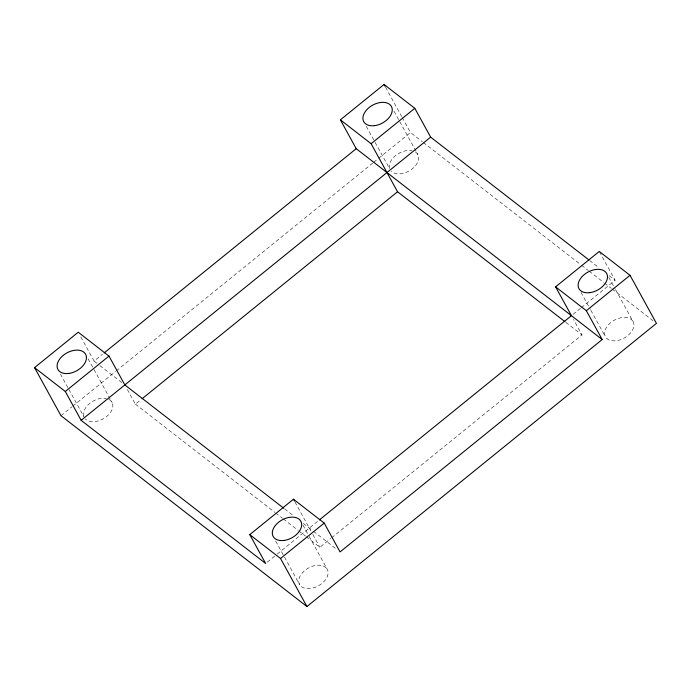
<?xml version="1.0" encoding="UTF-8"?>
<svg xmlns="http://www.w3.org/2000/svg" width="691" height="691" viewBox="0 0 691 691"><rect width="100%" height="100%" fill="white"/><g stroke="black" fill="none" stroke-linecap="round" stroke-linejoin="round"><path stroke-width="0.52" stroke-dasharray="3.46 2.59" d="M80.795 336.888L94.097 361.073L102.467 354.293M60.972 415.697L71.873 406.869M72.71 406.196L115.457 371.559M116.295 370.877L372.76 163.076M373.598 162.394L377.796 158.999M378.633 158.325L410.48 132.517L422.391 141.759M127.36 389.508L135.41 404.157L140.437 400.089M267.279 562.128L276.348 554.787M277.169 554.113L318.534 520.608M573.098 314.345L580.509 308.333M581.338 307.668L615.137 280.287L599.788 252.37M306.286 536.743L319.89 547.298L330.773 538.479M331.611 537.797L582.012 334.91L573.461 319.346M589.63 260.498L598.985 267.754M609.186 275.666L615.137 280.287M423.246 142.424L580.699 264.593M581.554 265.258L588.361 270.535M589.216 271.2L603.684 282.42M604.53 283.085L611.345 288.372M612.191 289.028L653.047 320.728M565.86 322.377L582.012 334.91M94.097 361.073L99.081 364.943M99.91 365.591L122.35 382.995M284.666 508.939L293.165 515.538M303.366 523.45L312.643 530.645M313.472 531.293L336.742 549.345M135.41 404.157L274.828 512.333M275.683 512.998L282.481 518.276M283.336 518.932L297.786 530.144M298.633 530.809L305.439 536.086M608.78 277.324L614.99 288.631M615.508 289.572L633.129 321.617A15.798 10.201 -28.8 0 1 616.415 340.706A15.798 10.201 -28.8 0 1 608.158 325.09A15.798 10.201 -28.8 0 1 633.129 321.617M580.984 292.362L590.313 309.326M590.831 310.268L605.333 336.655M385.604 87.273L401.67 116.494M402.188 117.435L410.48 132.517M394.069 111.268L399.251 120.7M399.769 121.642L417.908 154.629M366.273 126.306L374.565 141.387M375.083 142.329L389.594 168.716M294.997 502.02L310.829 530.818M312.842 534.48L319.89 547.298M302.96 525.108L308.661 535.473M309.179 536.415L327.318 569.41A15.798 10.201 -28.8 0 1 310.596 588.49A15.798 10.201 -28.8 0 1 302.338 572.874A15.798 10.201 -28.8 0 1 327.318 569.41M275.683 541.088L283.975 556.169M284.493 557.11L299.523 584.439M88.12 358.819L93.821 369.184M93.976 369.46L112.106 402.456M60.437 374.047L68.729 389.128M68.884 389.413L83.913 416.742M108.781 399.312A15.798 10.201 -28.8 0 1 106.967 416.224A15.798 10.201 -28.8 0 1 85.408 418.971M83.792 416.215A15.798 10.201 -28.8 0 1 89.985 403.173A15.798 10.201 -28.8 0 1 106.302 398.474M415.464 152.02A15.798 10.201 -28.8 0 1 412.277 168.854A15.798 10.201 -28.8 0 1 391.253 171.221M389.62 168.474A15.798 10.201 -28.8 0 1 395.744 155.432A15.798 10.201 -28.8 0 1 412.069 150.681"/><path stroke-width="1.04" d="M319.372 519.926L571.448 315.683L555.59 286.843L599.278 251.446L630.028 275.303L656.45 323.371L306.951 606.551L60.972 415.697L34.55 367.629L78.238 332.233L108.988 356.09L124.838 384.93L283.811 508.282M34.55 367.629L65.299 391.486L81.149 420.327L265.629 563.467L249.771 534.627L293.459 499.23L324.209 523.087L340.067 551.928L602.189 339.54L356.219 148.686L340.369 119.845L384.049 84.449L414.799 108.306L430.657 137.146L588.775 259.833M104.142 352.928L356.219 148.686M65.299 391.486L108.988 356.09M340.369 119.845L371.11 143.702L414.799 108.306M81.149 420.327L430.657 137.146M142.113 398.733L397.541 191.77L565.013 321.721M249.771 534.627L280.52 558.483L324.209 523.087M555.59 286.843L586.339 310.7L630.028 275.303M586.339 310.7L602.189 339.54M384.049 84.449L385.086 86.332M371.11 143.702L397.541 191.77M293.459 499.23L294.487 501.087M280.52 558.483L306.951 606.551M284.174 540.422A15.798 10.201 -28.8 0 0 300.887 521.342A15.798 10.201 -28.8 0 0 275.916 524.806A15.798 10.201 -28.8 0 0 284.174 540.422M68.884 373.434A15.798 10.201 -28.8 0 0 85.684 354.379A15.798 10.201 -28.8 0 0 60.73 357.765A15.798 10.201 -28.8 0 0 68.884 373.434M374.764 125.641A15.798 10.201 -28.8 0 0 391.477 106.561A15.798 10.201 -28.8 0 0 366.506 110.024A15.798 10.201 -28.8 0 0 374.764 125.641M589.984 292.639A15.798 10.201 -28.8 0 0 606.707 273.55A15.798 10.201 -28.8 0 0 581.727 277.022A15.798 10.201 -28.8 0 0 589.984 292.639"/></g></svg>
